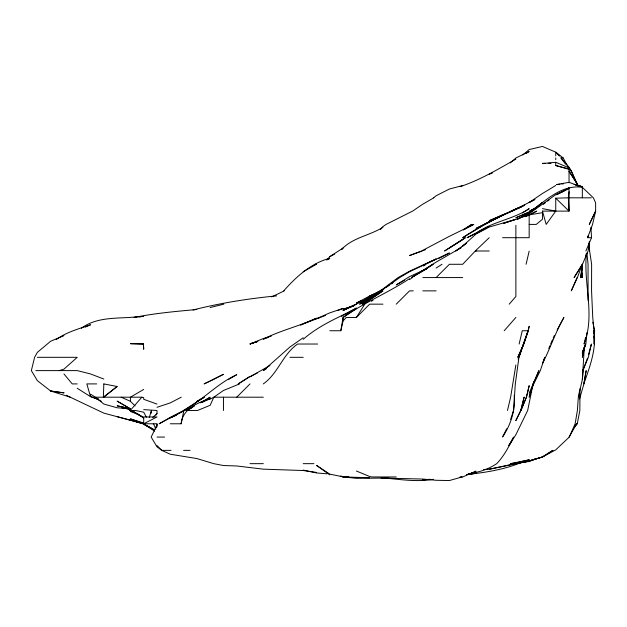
<?xml version="1.0" encoding="UTF-8"?>
<svg xmlns="http://www.w3.org/2000/svg" width="627" height="627" viewBox="0 0 627 627"><rect width="100%" height="100%" fill="white"/><g stroke="black" fill="none" stroke-linecap="round" stroke-linejoin="round"><path stroke-width="0.94" d="M579.379 391.499L579.285 397.197L579.544 391.499M589.349 241.497L588.079 250.988L582.507 264.28L574.097 277.573L582.334 264.28L582.099 277.573L581.59 272.823M519.415 462.538L515.872 463.659L529.164 461.135L542.457 456.965L555.749 449.849L569.269 437.074L575.147 423.781L577.381 410.489L578.313 397.197L582.334 379.547L584.34 346.88M103.823 383.998L103.369 397.197L117.116 386.498L103.823 383.904M586.464 253.833C583.228 283.913 595.399 314.801 584.05 344.027L585.579 337.381M585.916 256.686L586.135 253.833M594.067 337.381L594.647 330.742L592.813 322.192M586.919 332.639L585.853 344.027L582.334 352.445L585.665 344.027L582.334 354.106L585.124 344.944L582.334 357.319L583.58 349.725M582.334 379.547L583.228 370.612M582.514 264.28L580.688 277.573L581.981 267.126M151.099 413.342L151.42 410.489L149.265 417.582M529.164 224.403L536.257 224.403L542.457 219.246L542.457 211.111L569.042 211.111L568.344 197.819L569.042 191.705M518.944 357.319L528.153 330.742L529.164 326.275L528.2 330.742L518.944 357.319L515.3 383.904L513.568 410.489L510.644 419.353M329.786 330.742L340.814 330.742L343.079 317.45C364.06 302.669 388.05 292.77 409.541 278.67M534.102 381.247L533.099 383.904L527.668 410.489L515.872 434.715L508.92 445.672M574.732 426.681L577.263 423.781L579.842 410.489L580.006 388.654M515.872 364.977L510.629 397.197L507.47 410.489M170.285 423.781L181.125 423.781L183.578 412.057M340.814 330.742L343.079 320.93L343.079 317.45L356.371 308.508C337.969 317.591 318.806 325.601 303.202 339.309M526.092 264.28L529.164 251.145M519.14 344.027L522.267 330.742L528.075 330.742L523.811 344.027L517.792 357.319L523.71 344.027L528.2 330.742M590.94 227.248L591.527 237.696L587.624 237.696L588.071 235.799M518.168 359.169L518.631 357.319M156.029 427.81L156.993 424.103M588.518 354.663L591.41 344.027L588.338 357.319L582.828 370.612L587.468 358.205M181.125 423.781C182.496 408.937 197.756 402.526 210.163 398.725L202.184 402.338M533.099 383.904L529.164 397.197L533.397 383.904L538.875 370.612L529.164 393.239L540.294 370.612L544.824 357.319L542.794 362.641M528.075 330.742L518.968 356.434M587.624 237.696L592.554 224.403L595.626 211.111L595.626 202.795L593.354 197.819L582.334 187.316C562.121 184.314 546.211 200.052 531.226 211.111L539.244 205.593M582.334 264.28L577.365 277.573L571.291 290.865L577.099 277.573M130.244 410.489L141.851 397.197L143.701 397.667L143.701 399.297L156.993 404.078M548.821 348.463L549.918 345.806M585.884 250.988L591.527 237.696M550.655 344.027L552.473 339.81M553.202 338.125L554.292 335.594M579.544 398.968L583.933 383.904L586.167 370.612L583.831 383.904C589.788 366.764 596.606 349.263 594.012 330.742L594.051 333.588M156.993 425.043L151.146 437.074L156.993 446.808L161.782 450.366L170.285 454.23L196.87 458.556L213.729 463.659L223.455 465.524L236.74 465.979L263.324 469.161L303.202 470.524L316.494 472.421M506.71 428.735L502.58 436.98C510.809 424.722 515.488 410.136 514.179 395.3M557.191 329.912L563.932 317.45C555.436 332.192 550.263 348.51 542.457 363.527M577.263 423.781L576.746 423.781L569.042 437.097M508.779 445.382L513.662 437.074C508.897 446.463 504.1 455.986 496.725 463.659C489.405 468.447 480.933 472.013 472.202 472.883M343.079 320.93L346.261 317.45L356.371 317.45L364.773 304.158M155.966 415.145L156.993 413.569L156.993 410.489L143.701 409.635M568.344 197.819L555.749 198.195L555.749 211.111L546.188 224.403L542.457 211.111M341.496 249.562C352.429 237.57 369.515 235.721 382.956 227.256M574.371 426.681L576.746 423.781M283.749 290.865C296.171 276.758 311.07 263.144 329.786 258.285L328.462 259.484M380.471 229.529L382.956 226.559L386.099 224.403L412.582 211.111L422.825 204.175L433.798 197.819M326.769 260.111L329.786 256.639L343.079 248.033L342.021 249.217M509.21 304.158L515.872 296.493L515.872 225.32M504.202 330.742L515.872 317.45M489.287 250.988L475.313 250.988L462.702 264.28L449.41 264.28L436.118 277.573M236.74 397.197L250.032 383.904M263.324 383.904C278.239 373.386 282.62 354.365 297.629 344.027L317.646 344.027M356.371 317.45L369.664 304.158L382.956 304.158M396.248 304.158L409.541 290.865L413.303 290.865M475.995 250.291L489.225 237.696M152.769 417.402L156.993 413.569M510.276 162.902L515.872 157.973L529.164 151.499L526.124 153.482M522.816 154.947L529.164 149.555L542.457 146.452L555.749 152.173L559.793 156.021L555.749 152.228L563.171 157.941L568.14 167.182M433.578 197.819L436.118 195.749L449.41 189.009L462.702 185.553M103.823 397.134L117.116 386.498M466.433 243.3L462.702 246.097L475.995 234.051L489.287 227.029L515.872 219.309L503.465 223.439L529.164 214.889L542.457 212.671M525.254 216.487L555.749 194.66L569.042 188.429L556.58 194.699L569.042 187.849L560.734 192.802M547.63 201.134L549.103 200.029M369.664 299.871L365.282 303.084L382.956 290.865L362.719 304.158M525.254 216.676L529.164 213.823L525.254 216.417M380.887 290.865L384.516 288.396M466.433 243.088L455.743 250.988L461.158 247.641L436.118 262.117L411.5 277.573L422.825 271.123L433.132 264.28L411.5 277.573M303.202 337.749L289.909 347.029L263.324 370.612L266.451 368.629M462.702 239.553L465.344 237.696L444.567 250.988L462.702 239.538L449.41 248.018M381.577 290.379L382.956 289.415L362.155 304.158L399.712 277.573L409.541 271.726L449.41 252.971L438.61 258.52M409.541 279.571L412.417 277.573M545.529 202.552L543.225 204.128L544.769 203.195M341.566 316.431L343.079 315.42M529.933 212.655L542.457 202.403L532.025 211.111L517.534 219.199M463.518 229.819L471.684 224.403L463.518 229.717M538.585 205.962L529.164 212.044L515.872 217.757L531.328 211.111M386.083 287.378L389.21 285.34M391.554 283.819L393.121 282.801M196.87 401.876L183.578 410.489C202.623 400.371 217.075 383.599 236.74 374.703L228.432 379.547M238.354 383.904L250.032 376.435L238.189 383.904M436.118 268.05L442.027 264.28M56.132 339.615C66.337 332.161 78.751 328.854 90.531 324.77L85.217 327.153M197.685 401.358L201.8 398.756M360.329 302.708L380.769 290.865L369.664 296.148L377.485 292.754M201.855 402.299L210.163 397.197L200.193 402.855M534.502 209.159L536.093 208.18M359.992 302.692L382.956 288.937L398.114 277.573L409.541 271.193L436.118 258.959L422.825 265.401M555.749 185.474L542.457 193.5L529.164 202.49L534.149 199.942M81.392 328.266C95.139 317.85 113.025 318.398 129.413 317.45L143.701 316.392L138.857 316.917M423.554 265.981L425.004 265.127M143.701 389.43L130.408 397.197L130.408 401.311L135.095 405.904M191.956 407.613L187.034 410.489L197.513 410.489L210.163 405.293L213.823 397.197L223.455 390.48L239.553 383.904M527.503 215.986L536.688 211.111L529.164 214.959M204.261 397.197L196.87 401.413L204.01 397.62M343.909 314.95L356.371 307.865M404.352 280.324L396.248 284.901L409.541 276.625L427.261 268.466M303.202 271.75L316.494 264.28L314.911 264.28M522.44 212.937L529.164 208.666C512.784 219.607 492.054 221.574 475.995 233.322L489.287 226.386L467.091 237.696L485.964 228.338M501.749 215.735L475.995 228.455L502.58 214.959L484.867 224.403L462.726 237.696C485.416 222.224 510.864 212.208 534.98 199.402M194.448 406.069L186.391 410.489L189.887 408.78M371.325 301.281L372.987 300.388M329.786 256.639L334.7 254.029M271.632 296.932L284.219 290.865M374.601 294.361L376.247 293.483M361.889 301.861L369.664 297.731L343.079 310.467L356.371 304.158L343.079 310.153L353.714 305.89M463.557 229.795L473.777 224.403L449.41 236.301L421.556 250.988L409.541 255.55L421.32 251.309M517.534 219.231L529.164 213.172M257.619 372.806L250.032 376.756L269.971 365.533M181.25 397.197L170.285 402.887L156.993 407.307M515.872 159.156C497.799 169.353 479.929 180.098 460.046 186.674M484.663 224.403L489.287 222.029M210.993 380.722L223.455 374.311L204.104 383.904L210.163 381.153M210.163 399.046L213.823 397.197L263.324 397.197M420.333 271.969L424.604 269.923M524.18 205.546L502.58 215.32M426.376 268.873L422.825 270.503L426.376 269.108M361.685 300.639L356.371 303.076L369.664 295.975L381.185 290.865M300.545 325.217L316.494 318.179C299.181 326.22 280.371 330.468 263.324 339.16L268.646 337.279M503.457 214.614L515.872 209.332M176.485 415.16L170.285 417.903L183.578 411.085L191.823 407.558M510.817 211.111L524.736 205.1M515.872 208.916L521.186 207.067L489.287 220.665L502.58 215.006M536.25 458.502L529.164 461.558L521.57 462.232M63.946 335.68L50.654 341.229L37.361 352.374L34.595 357.319L31.35 370.612L37.361 380.667L50.654 391.005L70.255 397.197L103.823 413.122L143.701 423.781L156.993 423.781L156.993 426.885M422.23 250.988L422.825 250.737M423.719 250.377L425.49 249.656M337.765 310.553L343.079 308.39L329.786 312.857L316.494 318.735L319.496 317.709L303.202 323.775M489.287 174.243L492.61 172.911M320.248 317.45L325.452 315.459M523.075 461.715C505.221 469.545 485.768 472.444 466.504 474.6M257.125 341.613L250.032 344.027L263.324 338.556L271.303 336.103M354.6 305.412L343.079 309.221L353.714 305.905M258.01 341.237L250.032 343.855L257.125 341.77M59.244 370.612L63.946 369.154L77.239 357.319L37.361 357.319M474.224 471.684L475.995 471.183L462.757 476.951L459.857 477.233M210.163 307.528L223.823 304.158M193.069 309.965C220.555 302.998 248.386 298.601 276.617 295.873M526.319 461.48L529.164 461.135L489.287 469.231L483.589 469.498M515.088 463.659L489.287 469.231M468.4 474.02L475.995 472.437L468.4 474.012M468.4 473.824L475.995 472.343L472.202 472.734M466.504 474.639L475.995 473.205L466.504 474.514M521.57 462.052L523.467 461.825M433.273 479.302C417.19 482.163 400.935 479.506 384.853 478.08M557.262 184.526L559.982 184.213M561.792 184.009L563.602 183.797M135.957 317.238L134.021 317.45C154.712 313.296 175.85 311.4 196.87 309.503M460.289 477.131L462.099 476.951L449.41 480.541L436.118 480.282L422.825 479.059L382.956 478.072L356.371 478.338L343.079 476.857L329.786 474.13L316.494 465.359L329.786 474.882M517.769 462.569L519.673 462.405M429.471 479.365L422.825 479.773L430.428 479.326M387.698 478.095L381.051 478.111M545.302 163.506L542.457 163.576L555.749 162.275L569.042 167.824L571.518 171.234L576.754 183.64M548.155 163.333L551 163.294M565.578 164.18L560.961 157.941L563.171 157.941M558.124 184.526L556.564 184.526L569.042 182.339L579.152 186M574.066 184.526L577.733 184.526L569.042 171.234L577.553 184.526L578.047 186.297M569.042 197.819L591.347 197.819M502.58 237.696L529.164 237.696L529.164 214.889M422.825 277.573L462.702 277.573M422.825 290.865L436.118 290.865M143.395 344.027L143.701 349.106L143.395 344.027L130.408 343.674L143.701 344.027M289.909 357.319L303.202 357.319M35.833 370.612L77.239 370.612L90.531 373.943L103.823 379.061M77.239 383.904L72.23 383.904L63.946 373.943M96.691 383.904L86.832 383.904L90.531 396.664L98.447 399.43M141.851 397.197L95.367 397.197L90.531 394.14L90.531 396.664L77.239 388.278M129.35 410.489L135.534 410.489L143.701 412.198L146.373 417.159M156.993 437.074L164.564 437.074M171.038 450.366L161.782 450.366L156.993 445.546M183.578 450.366L190.044 450.366M250.032 463.659L263.324 463.659M303.202 463.659L313.923 463.659M348.902 477.014L343.079 476.951L340.422 476.073M396.248 476.951L371.976 476.951L369.664 476.496L356.371 471.018M343.079 477.053L348.777 477.076M369.664 477.774L344.215 476.951M383.904 478.064L391.499 478.479M326.941 473.824L316.494 472.946L303.202 470.078M126.607 407.879L128.511 408.083M542.457 208.642L555.749 211.111M121.865 407.801L130.408 409.525L125.094 407.942M117.116 416.657L143.701 423.781L156.993 416.963L143.701 416.979L143.701 423.938L154.501 430.365M555.749 162.934L555.749 165.52L569.042 169.047L571.244 171.234L577.553 184.526M555.749 165.52L569.042 169.306M475.313 250.988L475.995 251.192M341.307 476.167L343.079 476.724M143.701 423.076L130.408 418.867L143.701 423.46M130.408 419.863L142.556 423.781M90.531 396.483L98.69 399.43M130.408 411.5L139.272 414.666M97.836 398.803L93.556 397.197L101.253 401.288M578.933 186L575.531 184.526L582.334 186.783L574.732 184.526L582.334 186.728L582.334 197.819M133.951 412.025L130.408 410.489L142.87 417.026M121.168 397.197L130.408 401.311M66.313 395.222L70.255 397.197M143.701 424.244L153.67 429.44M152.839 428.939L143.701 424.024L154.65 431.149M139.664 415.137L131.599 410.489L143.701 418.084M141.279 416.069L142.893 416.994M130.408 408.882L117.116 401.115L130.408 408.765L117.116 407.777L103.823 404.039L95.367 397.197L98.439 399.18M555.749 198.195L569.042 211.111L569.042 189.119M560.961 157.941L569.042 167.244M573.862 177.88L575.061 180.372M153.544 423.781L155.841 429.158M581.597 274.916L582.334 277.573L581.738 272.823M588.479 243.394L591.622 264.28L591.567 290.865L592.742 317.45L594.067 330.742L594.177 344.027L594.082 336.433M588.439 243.394L589.631 250.988L588.62 243.394M586.903 252.885L588.063 264.28L588.048 300.357M569.042 167.824L569.042 182.77M555.749 152.667L555.749 155.817M555.749 157.941L555.749 159.666M223.455 397.197L223.455 410.489M593.738 330.742L593.73 333.588L593.738 330.742M529.164 385.77L526.421 397.197L520.927 410.489L526.421 397.197L529.164 385.77M524.109 397.197L520.818 410.489L515.872 420.521L520.818 410.489L524.109 397.197M595.65 211.111L589.278 224.403L595.626 211.111M552.842 450.366L542.457 457.02L529.164 460.869L542.457 456.965L552.842 450.366M170.285 417.355L159.164 423.781L183.578 410.685L170.285 417.355M536.446 207.466L529.58 211.111L536.446 207.498M369.664 299.11L359.592 304.158L369.664 299.118M529.164 459.818L515.872 462.953L510.417 463.659L529.164 459.818M545.302 163.365L542.457 163.404L545.302 163.381M63.946 392.87L50.654 391.021L63.946 392.87M130.408 408.679L117.116 405.802L130.408 408.765M571.526 171.234L569.042 167.879L571.518 171.234"/></g></svg>
